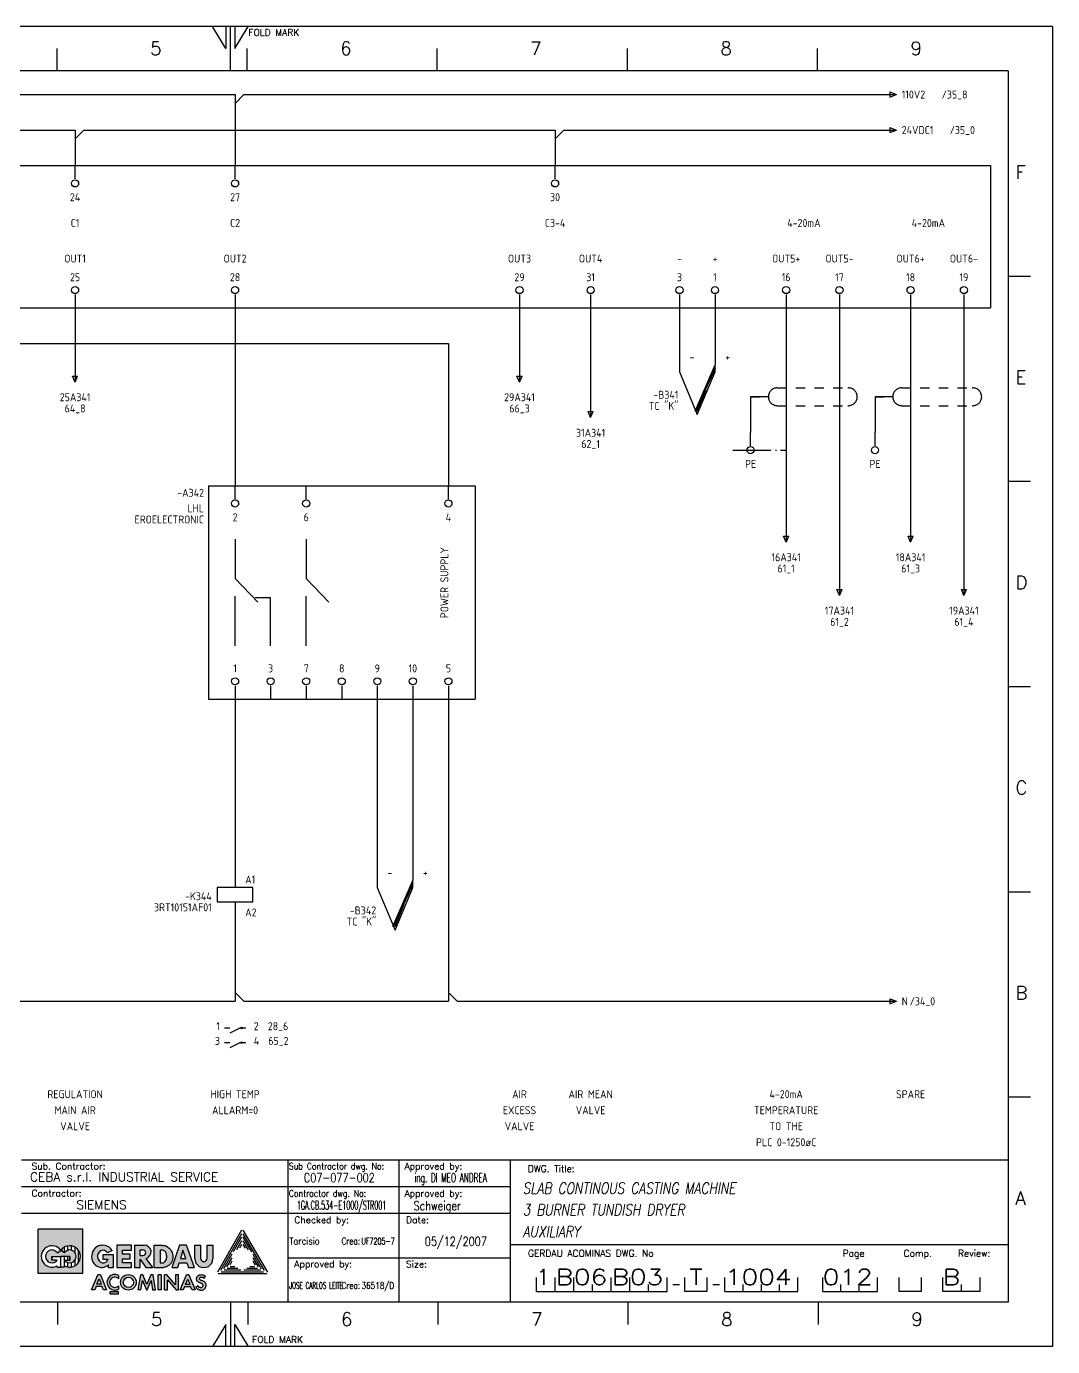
# Model space of a CAD drawing. Extents: x 520 to 940, y 6 to 303.
# Drawn here: x 709.3 to 940.2, y 6.5 to 303.5 of the extents above; entities that cross this region are included whole.
import ezdxf
from ezdxf.enums import TextEntityAlignment as Align

# ---------------------------------------------------------------- set-up
doc = ezdxf.new("R2010")
doc.units = 0
doc.header["$LTSCALE"] = 25
doc.header["$MEASUREMENT"] = 0
doc.linetypes.add('EPLANLINE2', pattern=[0.375, 0.25, -0.125])
doc.linetypes.add('EPLANLINE7', pattern=[0])
doc.layers.get('0').update_dxf_attribs({"linetype": 'CONTINUOUS'})
for name, color, linetype in [('AUTOCONNECTING', 2, 'CONTINUOUS'), ('DESIG_', 3, 'CONTINUOUS'), ('FORM_1', 7, 'CONTINUOUS'), ('FORM_2', 4, 'CONTINUOUS'), ('FORM_3', 6, 'CONTINUOUS'), ('FORM_4', 1, 'CONTINUOUS'), ('RIF_', 7, 'CONTINUOUS'), ('SEF', 5, 'CONTINUOUS'), ('SIMBOLO', 4, 'CONTINUOUS'), ('TABELLA', 7, 'CONTINUOUS'), ('TESTI', 7, 'CONTINUOUS'), ('TESTO', 5, 'CONTINUOUS')]:
    doc.layers.add(name, color=color, linetype=linetype)
doc.styles.add('ROMANS', font='romans.shx', dxfattribs={"width": 0.7, "oblique": 10, "height": 4})
doc.styles.get("Standard").update_dxf_attribs({"font": 'isocp.shx'})

# ---------------------------------------------------------------- blocks, each defined once
blk = doc.blocks.new('Format A3')
at = {"layer": 'FORM_1'}
h = blk.add_hatch(color=256, dxfattribs=at)
edge = h.paths.add_edge_path()
edge.add_line((217.87, 22.79), (217.87, 17.78))
edge.add_line((217.87, 17.78), (219.92, 17.78))
edge.add_spline(control_points=[(219.92, 17.78), (220.24, 17.85), (220.98, 18), (221.84, 18.93), (222.13, 20.2), (221.81, 21.63), (220.8, 22.71), (219.89, 22.77), (219.58, 22.79)], knot_values=[0, 0, 0, 0, 0.968333, 2.238245, 3.514092, 4.752916, 6.526982, 7.43734, 7.43734, 7.43734, 7.43734], degree=3, periodic=0)
edge.add_line((219.58, 22.79), (217.87, 22.79))
edge = h.paths.add_edge_path(flags=16)
edge.add_spline(control_points=[(219.59, 21.67), (219.7, 21.66), (220.06, 21.63), (220.6, 21.16), (220.68, 20.32), (220.63, 19.48), (220.1, 18.85), (219.69, 18.84), (219.58, 18.84)], knot_values=[0, 0, 0, 0, 0.326882, 1.089251, 1.872602, 2.763575, 3.625522, 3.966209, 3.966209, 3.966209, 3.966209], degree=3, periodic=0)
edge.add_line((219.58, 18.84), (219.17, 18.84))
edge.add_line((219.17, 18.84), (219.17, 21.67))
edge.add_line((219.17, 21.67), (219.59, 21.67))
h.paths.add_polyline_path([(223.55, 22.79), (221.81, 17.78), (223.19, 17.78), (223.48, 18.84), (225.23, 18.84), (225.54, 17.78), (226.94, 17.78), (225.11, 22.79)])
h.paths.add_polyline_path([(224.33, 21.67), (224.94, 19.81), (223.79, 19.81)], flags=16)
h.paths.add_polyline_path([(228.25, 22.79), (226.96, 22.79), (226.97, 19.8, 0.995265), (231.07, 19.81), (231.07, 22.79), (229.77, 22.79), (229.77, 19.87, -1), (228.25, 19.87)])
h.paths.add_polyline_path([(215.57, 22.79), (213.43, 22.79), (213.43, 17.78), (214.72, 17.78), (214.72, 19.66), (215.93, 17.78), (217.52, 17.78), (216.02, 19.84, 0.906396)])
h.paths.add_polyline_path([(215.29, 20.49), (214.72, 20.5), (214.72, 21.75), (215.31, 21.75, -1.017604)], flags=16)
h.paths.add_polyline_path([(209.42, 22.79), (209.42, 17.78), (212.73, 17.78), (212.73, 18.83), (210.73, 18.83), (210.73, 19.76), (212.41, 19.76), (212.41, 20.8), (210.73, 20.8), (210.73, 21.67), (212.73, 21.67), (212.73, 22.79)])
edge = h.paths.add_edge_path()
edge.add_ellipse((206.05, 20.28), major_axis=(0, -2.49), ratio=0.91559, start_angle=180.5657, end_angle=401.2517)
edge.add_line((207.56, 18.41), (207.56, 17.78))
edge.add_line((207.56, 17.78), (208.68, 17.78))
edge.add_line((208.68, 17.78), (208.68, 20.66))
edge.add_line((208.68, 20.66), (206.26, 20.66))
edge.add_line((206.26, 20.66), (206.26, 19.69))
edge.add_line((206.26, 19.69), (207.49, 19.69))
edge.add_ellipse((206.34, 20.25), major_axis=(0, -1.41), ratio=0.88785, start_angle=126.9107, end_angle=426.8029, ccw=False)
edge.add_line((207.34, 21.09), (208.41, 21.6))
edge.add_arc((206.36, 20.45), 2.34, 29.2872, 98.191)
h.paths.add_polyline_path([(205.74, 16.12), (205.19, 16.12), (203.77, 12.78), (204.46, 12.78), (204.76, 13.48), (206.07, 13.48), (206.44, 12.78), (207.11, 12.79)])
h.paths.add_polyline_path([(205.46, 15.22), (205.93, 14.01), (204.97, 14.01)], flags=16)
h.paths.add_polyline_path([(209.78, 12.92), (209.78, 13.66, -2.423597), (209.78, 15.28), (209.78, 16.02, 1.652966)])
h.paths.add_polyline_path([(210.29, 14.45, 1), (213.8, 14.45, 1)])
h.paths.add_polyline_path([(213.19, 14.45, -1), (210.89, 14.45, -1)], flags=16)
h.paths.add_polyline_path([(215.31, 16.12), (214.82, 16.12), (214.22, 12.78), (214.87, 12.78), (215.21, 14.84), (216.1, 12.73), (216.28, 12.73), (217.19, 14.84), (217.49, 12.78), (218.15, 12.78), (217.6, 16.12), (217.12, 16.12), (216.2, 13.99)])
h.paths.add_polyline_path([(219.4, 16.12), (218.75, 16.12), (218.75, 12.78), (219.4, 12.78)])
h.paths.add_polyline_path([(220.16, 12.78), (220.81, 12.78), (220.81, 15.04), (222.79, 12.78), (223.3, 12.78), (223.3, 16.12), (222.65, 16.12), (222.65, 13.88), (220.68, 16.12), (220.16, 16.12)])
h.paths.add_polyline_path([(225.66, 16.12), (225.13, 16.12), (223.7, 12.77), (224.39, 12.77), (224.69, 13.47), (226, 13.47), (226.37, 12.77), (227.04, 12.77)])
h.paths.add_polyline_path([(225.39, 15.2), (225.86, 14), (224.9, 14)], flags=16)
edge = h.paths.add_edge_path()
edge.add_spline(control_points=[(229.42, 15.81), (229.38, 15.84), (229.32, 15.89), (229.21, 15.96), (229.1, 16.02), (228.95, 16.09), (228.79, 16.14), (228.58, 16.18), (228.37, 16.18), (228.14, 16.15), (227.97, 16.08), (227.8, 16), (227.66, 15.88), (227.54, 15.75), (227.47, 15.59), (227.4, 15.42), (227.39, 15.24), (227.4, 15.04), (227.44, 14.85), (227.57, 14.66), (227.73, 14.54), (227.92, 14.42), (228.08, 14.35), (228.25, 14.29), (228.42, 14.23), (228.59, 14.16), (228.73, 14.07), (228.81, 13.98), (228.85, 13.89), (228.87, 13.78), (228.86, 13.67), (228.81, 13.54), (228.72, 13.42), (228.56, 13.32), (228.37, 13.29), (228.2, 13.3), (228.07, 13.34), (227.98, 13.38), (227.9, 13.44), (227.81, 13.5), (227.72, 13.6), (227.68, 13.69), (227.64, 13.74)], knot_values=[0, 0, 0, 0, 0.129897, 0.252239, 0.381983, 0.506097, 0.749316, 0.87783, 1.167741, 1.365595, 1.552935, 1.738999, 1.918105, 2.09238, 2.269928, 2.449255, 2.632957, 2.790606, 3.065835, 3.193419, 3.483878, 3.653535, 3.853782, 4.021202, 4.182707, 4.402789, 4.570564, 4.668988, 4.759204, 4.855589, 5.007336, 5.095097, 5.270281, 5.443299, 5.63607, 5.844858, 5.950481, 6.046454, 6.146081, 6.249423, 6.351995, 6.544354, 6.544354, 6.544354, 6.544354], degree=3, periodic=0)
edge.add_line((227.64, 13.74), (227.22, 13.33))
edge.add_spline(control_points=[(227.22, 13.33), (227.25, 13.3), (227.3, 13.21), (227.44, 13.06), (227.61, 12.91), (227.84, 12.8), (228.04, 12.73), (228.25, 12.7), (228.44, 12.69), (228.72, 12.72), (228.99, 12.82), (229.25, 13.03), (229.41, 13.25), (229.53, 13.57), (229.55, 13.89), (229.48, 14.23), (229.32, 14.44), (229.15, 14.58), (228.98, 14.67), (228.78, 14.76), (228.59, 14.83), (228.39, 14.91), (228.2, 15), (228.05, 15.18), (228.07, 15.39), (228.2, 15.54), (228.35, 15.61), (228.48, 15.63), (228.66, 15.63), (228.84, 15.57), (228.98, 15.46), (229.05, 15.4), (229.08, 15.37)], knot_values=[0, 0, 0, 0, 0.131114, 0.305389, 0.623258, 0.772631, 1.083491, 1.243018, 1.425854, 1.654083, 2.072988, 2.274716, 2.662927, 2.870188, 3.280959, 3.591243, 3.888658, 4.0589, 4.248032, 4.476436, 4.699919, 4.85554, 5.137678, 5.317889, 5.513624, 5.728226, 5.888869, 5.979085, 6.142909, 6.403998, 6.552706, 6.676571, 6.676571, 6.676571, 6.676571], degree=3, periodic=0)
edge.add_line((229.08, 15.37), (229.42, 15.81))
h.paths.add_polyline_path([(207.88, 12.33), (207.88, 11.83), (209.78, 11.83), (209.79, 12.33)])
h.paths.add_polyline_path([(201.77, 26.45), (191.77, 26.45), (191.77, 16.45), (201.77, 16.45)])
h.paths.add_polyline_path([(197.64, 18.19), (197.64, 17.87), (196.84, 17.87), (196.04, 17.87), (196.04, 18.19, -2.312045), (196.84, 21.6, -2.312045)], flags=16)
h.paths.add_polyline_path([(197.64, 19.43), (198.44, 19.43), (198.44, 20.27), (196.84, 20.27), (194.84, 20.27), (194.84, 19.43), (196.04, 19.43, -3.248328), (196.05, 21.08), (196.84, 21.6), (197.62, 21.08, -3.248328)], flags=0)
for p, q in [((420, 297), (0, 297)), ((234, 292), (231, 297)), ((234, 297), (234, 292)), ((235, 287), (235, 297)), ((236, 292), (239, 297)), ((236, 297), (236, 292)), ((420, 297), (420, 0)), ((195.93, 292), (195.93, 287)), ((238.7, 292), (238.7, 287)), ((281.48, 292), (281.48, 287)), ((324.26, 292), (324.26, 287)), ((367.03, 292), (367.03, 287)), ((410, 240.83), (415, 240.83)), ((410, 194.66), (415, 194.66)), ((410, 148.5), (415, 148.5)), ((410, 102.33), (415, 102.33)), ((410, 56.17), (415, 56.17)), ((248, 30), (248, 42)), ((273, 10), (273, 42)), ((188.01, 36), (298, 36)), ((191.77, 16.45), (191.77, 26.45)), ((201.77, 26.45), (191.77, 26.45)), ((201.77, 16.45), (201.77, 26.45)), ((237.53, 26.19), (232.06, 16.71)), ((237.53, 25.39), (232.76, 17.12)), ((237.53, 24.59), (235.65, 21.33)), ((237.53, 23.79), (236.34, 21.73)), ((237.83, 26.19), (243.31, 16.71)), ((237.83, 25.39), (242.62, 17.11)), ((237.83, 24.59), (239.72, 21.33)), ((237.83, 23.79), (239.03, 21.73)), ((196.04, 21.07), (196.84, 21.6)), ((197.64, 21.07), (196.84, 21.6)), ((197.64, 21.07), (197.64, 22.35)), ((198.44, 21.68), (198.44, 22.64)), ((199.24, 21.68), (199.24, 22.64)), ((200.04, 21.11), (200.04, 22.35)), ((200.84, 18.94), (200.84, 21.6)), ((208.41, 21.6), (207.34, 21.09)), ((209.42, 22.79), (209.42, 17.78)), ((212.73, 22.79), (209.42, 22.79)), ((210.73, 20.8), (210.73, 21.67)), ((210.73, 21.67), (212.73, 21.67)), ((212.41, 20.8), (210.73, 20.8)), ((212.41, 19.76), (212.41, 20.8)), ((212.73, 21.67), (212.73, 22.79)), ((213.43, 22.79), (213.43, 17.78)), ((213.43, 22.79), (215.57, 22.79)), ((214.72, 20.5), (214.72, 21.75)), ((214.72, 21.75), (215.31, 21.75)), ((217.87, 17.78), (217.87, 22.79)), ((217.87, 22.79), (219.58, 22.79)), ((223.55, 22.79), (221.81, 17.78)), ((225.11, 22.79), (223.55, 22.79)), ((224.33, 21.67), (223.79, 19.81)), ((224.94, 19.81), (224.33, 21.67)), ((226.94, 17.78), (225.11, 22.79)), ((226.97, 19.83), (226.96, 22.79)), ((226.96, 22.79), (228.25, 22.79)), ((228.25, 22.79), (228.25, 19.87)), ((229.77, 19.87), (229.77, 22.79)), ((229.77, 22.79), (231.07, 22.79)), ((231.07, 22.79), (231.07, 19.81)), ((237.53, 22.99), (237.04, 22.13)), ((237.83, 22.99), (238.33, 22.13)), ((298, 23), (410, 23)), ((194.84, 20.27), (196.84, 20.27)), ((194.84, 20.27), (196.84, 20.27)), ((194.84, 19.43), (194.84, 20.27)), ((194.84, 20.27), (194.84, 19.43)), ((196.04, 19.43), (194.84, 19.43)), ((196.04, 17.87), (196.04, 18.19)), ((196.04, 17.87), (196.84, 17.87)), ((196.84, 17.87), (196.84, 20.27)), ((198.84, 20.27), (196.84, 20.27)), ((198.84, 20.27), (196.84, 20.27)), ((197.64, 17.87), (196.84, 17.87)), ((197.64, 17.87), (197.64, 20.27)), ((197.64, 19.43), (198.84, 19.43)), ((197.64, 17.87), (197.64, 18.19)), ((198.44, 19.43), (198.44, 20.27)), ((198.44, 17.9), (198.44, 18.86)), ((198.84, 20.27), (198.84, 19.43)), ((198.84, 19.43), (198.84, 20.27)), ((199.24, 17.9), (199.24, 18.86)), ((200.04, 18.19), (200.04, 19.43)), ((208.68, 20.66), (206.26, 20.66)), ((206.26, 20.66), (206.26, 19.69)), ((206.26, 19.69), (207.49, 19.69)), ((207.56, 17.78), (207.56, 18.41)), ((208.68, 17.78), (208.68, 20.66)), ((210.73, 18.83), (210.73, 19.76)), ((210.73, 19.76), (212.41, 19.76)), ((212.73, 18.83), (210.73, 18.83)), ((212.73, 17.78), (212.73, 18.83)), ((214.72, 20.5), (215.31, 20.49)), ((214.72, 19.66), (215.93, 17.78)), ((214.72, 17.78), (214.72, 19.66)), ((217.52, 17.78), (216.02, 19.84)), ((223.19, 17.78), (223.48, 18.84)), ((223.48, 18.84), (225.23, 18.84)), ((223.79, 19.81), (224.94, 19.81)), ((225.23, 18.84), (225.54, 17.78)), ((235.33, 20.78), (233.45, 17.52)), ((235.33, 19.98), (234.14, 17.92)), ((235.33, 19.18), (234.84, 18.32)), ((234.98, 18.05), (235.98, 18.05)), ((239.39, 18.05), (240.39, 18.05)), ((240.04, 20.78), (241.92, 17.51)), ((240.04, 19.98), (241.23, 17.91)), ((240.04, 19.18), (240.54, 18.31)), ((248, 20), (298, 20)), ((201.77, 16.45), (191.77, 16.45)), ((203.77, 12.78), (205.19, 16.12)), ((204.97, 14.01), (205.46, 15.22)), ((205.74, 16.12), (205.19, 16.12)), ((205.46, 15.22), (205.93, 14.01)), ((205.74, 16.12), (207.11, 12.79)), ((207.56, 17.78), (208.68, 17.78)), ((209.42, 17.78), (212.73, 17.78)), ((209.78, 16.02), (209.78, 15.23)), ((213.43, 17.78), (214.72, 17.78)), ((214.22, 12.78), (214.82, 16.12)), ((215.31, 16.12), (214.82, 16.12)), ((216.2, 13.99), (215.31, 16.12)), ((215.93, 17.78), (217.52, 17.78)), ((217.12, 16.12), (216.2, 13.99)), ((217.6, 16.12), (217.12, 16.12)), ((218.15, 12.78), (217.6, 16.12)), ((217.87, 17.78), (219.92, 17.78)), ((218.75, 12.78), (218.75, 16.12)), ((219.4, 16.12), (218.75, 16.12)), ((219.4, 16.12), (219.4, 12.78)), ((220.16, 12.79), (220.16, 16.12)), ((220.68, 16.12), (220.16, 16.12)), ((222.65, 13.88), (220.68, 16.12)), ((220.81, 15.04), (222.79, 12.78)), ((220.81, 12.78), (220.81, 15.04)), ((221.81, 17.78), (223.19, 17.78)), ((222.65, 16.12), (222.65, 13.88)), ((223.3, 16.12), (222.65, 16.12)), ((223.3, 12.78), (223.3, 16.12)), ((223.7, 12.77), (225.13, 16.12)), ((224.9, 14), (225.39, 15.2)), ((225.66, 16.12), (225.13, 16.12)), ((225.39, 15.2), (225.86, 14)), ((225.54, 17.78), (226.94, 17.78)), ((225.66, 16.12), (227.04, 12.77)), ((229.08, 15.36), (229.42, 15.81)), ((232.21, 16.45), (243.16, 16.45)), ((232.9, 16.85), (242.47, 16.85)), ((233.6, 17.25), (237.37, 17.25)), ((234.29, 17.65), (236.67, 17.65)), ((238, 17.25), (241.77, 17.25)), ((238.7, 17.65), (241.08, 17.65)), ((204.46, 12.78), (203.77, 12.78)), ((204.76, 13.48), (204.46, 12.78)), ((206.07, 13.48), (204.76, 13.48)), ((205.93, 14.01), (204.97, 14.01)), ((206.44, 12.78), (206.07, 13.48)), ((207.11, 12.79), (206.44, 12.78)), ((207.88, 12.33), (207.88, 11.83)), ((209.79, 12.33), (207.88, 12.33)), ((209.78, 13.66), (209.78, 12.9)), ((209.78, 11.83), (209.79, 12.33)), ((214.87, 12.78), (214.22, 12.78)), ((214.87, 12.78), (215.21, 14.84)), ((215.21, 14.84), (216.1, 12.73)), ((216.1, 12.73), (216.28, 12.73)), ((216.28, 12.73), (217.19, 14.84)), ((217.19, 14.84), (217.49, 12.78)), ((217.49, 12.78), (218.15, 12.78)), ((219.4, 12.78), (218.75, 12.78)), ((220.16, 12.78), (220.81, 12.78)), ((222.79, 12.78), (223.3, 12.78)), ((224.39, 12.77), (223.7, 12.77)), ((224.69, 13.47), (224.39, 12.77)), ((226, 13.47), (224.69, 13.47)), ((225.86, 14), (224.9, 14)), ((226.37, 12.77), (226, 13.47)), ((227.04, 12.77), (226.37, 12.77)), ((227.22, 13.33), (227.64, 13.74)), ((196.11, 10), (196.11, 5)), ((207.88, 11.83), (209.78, 11.83)), ((235, 10), (235, 0)), ((238.89, 10), (238.89, 5)), ((281.66, 10), (281.66, 5)), ((324.44, 10), (324.44, 5)), ((367.22, 10), (367.22, 5)), ((234, 5), (231, 0)), ((234, 0), (234, 5)), ((236, 5), (239, 0)), ((236, 0), (236, 5)), ((420, 0), (0, 0))]:
    blk.add_line(p, q, dxfattribs=at)
blk.add_lwpolyline([(219.59, 21.67), (219.17, 21.67), (219.17, 18.84), (219.58, 18.84)], dxfattribs=at)
for radius in [1.75, 1.15]:
    blk.add_circle((212.04, 14.45), radius, dxfattribs=at)
for centre, radius, start, end in [((194.84, 20.27), 2.4, 33.5573, 300), ((194.84, 20.27), 1.46, 33.5573, 325.1132), ((198.84, 20.27), 2.4, 240, 146.4427), ((198.84, 20.27), 1.46, 214.8868, 146.4427), ((206.36, 20.45), 2.34, 29.2872, 98.191), ((215.31, 21.12), 0.633, 270, 90), ((215.65, 21.29), 1.5, 284.2434, 92.9996), ((229.02, 19.82), 2.05, 179.8525, 0.1475), ((229.01, 19.87), 0.761, 180, 0), ((208.97, 14.47), 1.75, 62.3456, 297.6544), ((208.97, 14.47), 1.15, 44.8431, 315.1569)]:
    blk.add_arc(centre, radius, start, end, dxfattribs=at)
for centre, major_axis, ratio, start_param, end_param in [((206.05, 20.28), (0, -2.49), 0.91559, 3.151467, 7.003163), ((206.34, 20.25), (0, -1.41), 0.88785, 2.21501, 7.449115)]:
    blk.add_ellipse(centre, major_axis=major_axis, ratio=ratio, start_param=start_param, end_param=end_param, dxfattribs=at)
for points in [[(219.58, 22.79), (220.48, 22.65), (221.76, 21.42), (222.04, 20.21), (221.73, 18.97), (220.84, 18.07), (219.92, 17.78)], [(219.58, 18.84), (219.91, 18.87), (220.52, 19.48), (220.66, 20.37), (220.5, 21.13), (219.91, 21.62), (219.59, 21.67)], [(227.22, 13.33), (227.3, 13.23), (227.41, 13.09), (227.66, 12.89), (227.79, 12.82), (228.09, 12.73), (228.24, 12.7), (228.43, 12.7), (228.65, 12.72), (229.04, 12.87), (229.2, 13), (229.43, 13.31), (229.5, 13.51), (229.53, 13.92), (229.46, 14.22), (229.28, 14.46), (229.15, 14.57), (228.99, 14.66), (228.78, 14.76), (228.57, 14.84), (228.43, 14.9), (228.18, 15.03), (228.07, 15.18), (228.09, 15.37), (228.22, 15.54), (228.37, 15.61), (228.46, 15.63), (228.62, 15.63), (228.87, 15.54), (228.99, 15.45), (229.08, 15.37)], [(227.64, 13.74), (227.75, 13.58), (227.81, 13.5), (227.9, 13.44), (227.98, 13.38), (228.07, 13.35), (228.17, 13.31), (228.38, 13.3), (228.56, 13.33), (228.71, 13.43), (228.82, 13.57), (228.85, 13.65), (228.86, 13.8), (228.84, 13.89), (228.8, 13.98), (228.74, 14.05), (228.6, 14.15), (228.4, 14.23), (228.25, 14.29), (228.09, 14.35), (227.91, 14.43), (227.76, 14.52), (227.54, 14.71), (227.47, 14.81), (227.4, 15.08), (227.39, 15.24), (227.41, 15.42), (227.47, 15.59), (227.55, 15.75), (227.66, 15.88), (227.8, 15.99), (227.97, 16.08), (228.14, 16.14), (228.34, 16.17), (228.63, 16.17), (228.75, 16.14), (228.99, 16.07), (229.1, 16.02), (229.21, 15.96), (229.31, 15.89), (229.42, 15.81)]]:
    blk.add_spline(points, degree=3, dxfattribs=at)
at = {"layer": 'FORM_3'}
for p, q in [((410, 287), (25, 287)), ((410, 287), (410, 10)), ((410, 10), (25, 10))]:
    blk.add_line(p, q, dxfattribs=at)
at = {"layer": 'FORM_4'}
for p, q in [((188.01, 42), (410, 42)), ((298, 10), (298, 42)), ((188.01, 30), (298, 30)), ((248, 10), (248, 30)), ((303.88, 12.42), (303.88, 15.51)), ((308.08, 12.42), (308.08, 15.51)), ((312.28, 12.42), (312.28, 15.51)), ((320.68, 12.42), (320.68, 15.51)), ((324.88, 12.42), (324.88, 15.51)), ((333.28, 12.42), (333.28, 15.51)), ((337.28, 12.42), (337.28, 15.51)), ((342.28, 12.42), (342.28, 15.51)), ((346.28, 12.42), (346.28, 15.51)), ((362.68, 12.42), (362.68, 15.51)), ((368.28, 12.42), (368.28, 15.51)), ((380.58, 12.42), (380.58, 15.51)), ((385.48, 12.42), (385.48, 15.51)), ((390.48, 12.42), (390.48, 15.51)), ((395.28, 12.42), (395.28, 15.51)), ((403.68, 12.42), (403.68, 15.51)), ((303.88, 12.42), (333.28, 12.42)), ((316.48, 12.42), (316.48, 13.97)), ((316.48, 12.42), (316.48, 13.97)), ((329.08, 12.42), (329.08, 13.97)), ((334.53, 13.97), (336.06, 13.97)), ((342.28, 12.42), (337.28, 12.42)), ((343.53, 13.97), (345.03, 13.97)), ((346.28, 12.42), (346.28, 13.97)), ((346.28, 12.42), (362.68, 12.42)), ((350.38, 12.42), (350.38, 13.97)), ((354.48, 12.42), (354.48, 13.97)), ((358.58, 12.42), (358.58, 13.97)), ((368.28, 12.42), (380.58, 12.42)), ((372.38, 12.42), (372.38, 13.97)), ((376.48, 12.42), (376.48, 13.97)), ((390.48, 12.42), (385.48, 12.42)), ((399.13, 12.42), (395.28, 12.42)), ((403.68, 12.42), (399.13, 12.42)), ((399.48, 12.42), (399.48, 13.97))]:
    blk.add_line(p, q, dxfattribs=at)
at = {"layer": 'FORM_1', "style": 'ROMANS'}
for p in [(239.05, 294.88), (239.88, 0.84)]:
    blk.add_text('FOLD MARK', height=1.5, dxfattribs=at).set_placement(p)
at = {"layer": 'FORM_2', "style": 'ROMANS'}
for s, p in [('Sub. Contractor:', (190.24, 39.84)), ('Approved by:', (274.17, 39.84)), ('DWG. Title:', (301.92, 39.27)), ('Contractor:', (190.24, 33.75)), ('Approved by:', (274.17, 33.72)), ('Checked by:', (249.38, 27.74)), ('Date:', (274.53, 27.74)), ('GERDAU ACOMINAS DWG. No', (301.96, 20.23)), ('Page', (372.75, 20.23)), ('Comp.', (386.46, 20.23)), ('Review:', (398.72, 20.23)), ('Approved by:', (249.38, 17.83)), ('Size:', (274.53, 17.79))]:
    blk.add_text(s, height=1.5, dxfattribs=at).set_placement(p)
for s, width, p in [('Sub Contractor dwg. No:', 0.85, (248.15, 39.84)), ('Contractor dwg. No:', 0.85, (248.15, 33.72)), ('Crea:', 0.8, (260.02, 23)), ('Crea:', 0.8, (260.02, 13))]:
    blk.add_text(s, height=1.5, dxfattribs=dict(at, width=width)).set_placement(p)
at = {"layer": 'FORM_2', "style": 'ROMANS', "flags": 4}
for tag, p in [('21', (189.91, 37.18)), ('18', (189.91, 30.89))]:
    blk.add_attdef(tag, p, '', height=2, dxfattribs=at)
at = {"layer": 'FORM_2', "color": 4, "style": 'ROMANS', "width": 0.8, "flags": 4}
for tag, p in [('22', (251.5, 37)), ('19', (251.5, 30.8)), ('24', (278.73, 22.67))]:
    blk.add_attdef(tag, p, '', height=2, dxfattribs=at)
at = {"layer": 'FORM_2', "style": 'ROMANS', "flags": 4}
for tag, p, height, width in [('23', (276.41, 37.01), 2, 0.8), ('20', (276.22, 30.68), 2, 0.8), ('14', (248.25, 23), 1.5, 0.9), ('15', (264.49, 22.98), 1.5, 0.8), ('16', (248.25, 13), 1.5, 0.9), ('17', (264.49, 12.98), 1.5, 0.8)]:
    blk.add_attdef(tag, p, '', height=height, dxfattribs=dict(at, width=width))
at = {"layer": 'FORM_4', "style": 'ROMANS'}
for s, p in [('5', (216.92, 290.56)), ('6', (259.7, 290.56)), ('7', (302.47, 290.56)), ('8', (345.25, 290.56)), ('9', (388.03, 290.56)), ('F', (411.64, 262.73)), ('E', (411.64, 216.57)), ('D', (411.64, 170.4)), ('C', (411.64, 124.24)), ('B', (411.64, 78.07)), ('A', (411.64, 31.9)), ('5', (217.1, 4.65)), ('6', (259.88, 4.65)), ('7', (302.66, 4.65)), ('8', (345.43, 4.65)), ('9', (388.21, 4.65))]:
    blk.add_text(s, height=3, dxfattribs=at).set_placement(p)
at = {"layer": 'FORM_4', "color": 1, "style": 'ROMANS', "oblique": 10, "width": 0.8, "flags": 4}
for tag, p in [('11', (300.77, 34.39)), ('12', (300.77, 29.5)), ('13', (300.77, 24.62))]:
    blk.add_attdef(tag, p, '', height=2.5, dxfattribs=at)
at = {"layer": 'FORM_4', "color": 1, "style": 'ROMANS', "flags": 2}
blk.add_attdef('25', (279.66, 12.25), '', height=5, dxfattribs=at)
at = {"layer": 'FORM_4', "style": 'ROMANS', "width": 1.25, "flags": 4}
for tag, p in [('1', (303.88, 13.92)), ('3', (312.28, 13.92)), ('5', (324.88, 13.92)), ('7', (346.28, 13.92)), ('10', (395.28, 13.92))]:
    blk.add_attdef(tag, p, '', height=3.5, dxfattribs=at)
for tag, p in [('2', (310.18, 13.92)), ('4', (322.78, 13.92)), ('6', (339.78, 13.92)), ('9', (387.98, 13.92))]:
    blk.add_attdef(tag, text='', height=3.5, dxfattribs=at).set_placement(p, align=Align.CENTER)
at = {"layer": 'FORM_4', "color": 1, "style": 'ROMANS', "width": 1.25, "flags": 4}
blk.add_attdef('8', (368.28, 13.92), '', height=3.5, dxfattribs=at)
blk = doc.blocks.new('SO269')
at = {"layer": 'TESTI', "color": 2, "linetype": 'EPLANLINE7'}
for p, q in [((-2, 0), (0, 0)), ((0, 0), (0, -2)), ((0, -2), (2, 0))]:
    blk.add_line(p, q, dxfattribs=at)
blk = doc.blocks.new('SO290')
at = {"layer": 'TESTI', "color": 2, "linetype": 'EPLANLINE7'}
blk.add_line((0, 1), (0, 4), dxfattribs=at)
blk.add_circle((0, 0), 0.8, dxfattribs=at)
blk = doc.blocks.new('SO291')
at = {"layer": 'TESTI', "color": 2, "linetype": 'EPLANLINE7'}
blk.add_line((0, 3), (0, 0), dxfattribs=at)
blk.add_circle((0, 4), 0.8, dxfattribs=at)
blk = doc.blocks.new('SO286')
at = {"layer": 'SIMBOLO', "color": 2, "linetype": 'EPLANLINE7'}
for p, q in [((0, -0.675), (-0.575, 0.675)), ((-0.575, 0.675), (0.575, 0.675)), ((0, 1.175), (0, -0.575)), ((0, -0.675), (0.575, 0.675))]:
    blk.add_line(p, q, dxfattribs=at)
blk = doc.blocks.new('20_0_IEC_WUPI')
at = {"layer": 'TESTI', "color": 3, "linetype": 'EPLANLINE7'}
for p, q in [((0, 4), (0, 1.6)), ((0, 1.6), (-4, 1.6)), ((-4, 1.6), (-4, -1.6)), ((4, 1.6), (0, 1.6)), ((4, -1.6), (4, 1.6)), ((-4, -1.6), (4, -1.6)), ((0, -1.6), (0, -4))]:
    blk.add_line(p, q, dxfattribs=at)
blk = doc.blocks.new('SO264')
at = {"layer": 'TESTI', "color": 2, "linetype": 'EPLANLINE7'}
for p, q in [((-2, 0), (0, 0)), ((0, 2), (0, 0)), ((0, 2), (2, 0))]:
    blk.add_line(p, q, dxfattribs=at)
blk = doc.blocks.new('65_0_IEC_WUPI')
at = {"layer": 'TESTI', "color": 3, "linetype": 'EPLANLINE7'}
for p, q in [((0, 4), (0, 3.2)), ((0, 3.2), (0, 1.6)), ((3.5, -7.2), (8, 3.2)), ((8, 4), (8, 3.2)), ((8, 1.6), (8, 3.2)), ((0, 1.6), (4, -8)), ((4, -6.8), (8, 2.8)), ((8, 2.4), (4, -6.4)), ((4, -8), (8, 1.6)), ((4, -7.2), (6, -2.4)), ((4, -7.2), (4, -6.4))]:
    blk.add_line(p, q, dxfattribs=at)
blk = doc.blocks.new('SO280')
at = {"layer": 'TESTI', "color": 2, "linetype": 'EPLANLINE7'}
for p, q in [((-2, 0), (0, 0)), ((0, 0), (0, -2))]:
    blk.add_line(p, q, dxfattribs=at)
blk = doc.blocks.new('SO281')
at = {"layer": 'SIMBOLO', "color": 2, "linetype": 'EPLANLINE7'}
for p, q in [((2, 0), (0, 0)), ((0, 0), (0, -2))]:
    blk.add_line(p, q, dxfattribs=at)
blk = doc.blocks.new('SO299')
at = {"layer": 'SIMBOLO', "color": 2, "linetype": 'EPLANLINE7'}
blk.add_line((0, 1), (0, 4), dxfattribs=at)
blk.add_circle((0, 0), 0.8, dxfattribs=at)
blk = doc.blocks.new('SO284')
at = {"layer": 'TESTI', "color": 2, "linetype": 'EPLANLINE7'}
for p, q in [((-1.175, 0), (0.675, 0)), ((-0.675, 0.575), (0.8, 0)), ((-0.675, 0.575), (-0.675, -0.575)), ((-0.675, -0.575), (0.8, 0))]:
    blk.add_line(p, q, dxfattribs=at)

msp = doc.modelspace()

# ---------------------------------------------------------------- linework, layer by layer
at = {"layer": 'AUTOCONNECTING', "color": 2, "linetype": 'EPLANLINE7'}
for p, q in [((706.22, 288.13), (754.22, 288.13)), ((758.22, 288.13), (904.22, 288.13)), ((756.22, 286.13), (756.22, 272.13)), ((568.22, 280.13), (718.22, 280.13)), ((722.22, 280.13), (826.22, 280.13)), ((830.22, 280.13), (904.22, 280.13)), ((720.22, 278.13), (720.22, 272.13)), ((828.22, 278.13), (828.22, 272.13)), ((720.22, 240.13), (720.22, 224.13)), ((756.22, 240.13), (756.22, 200.13)), ((820.22, 240.13), (820.22, 224.13)), ((836.22, 240.13), (836.22, 216.13)), ((856.22, 240.13), (856.22, 228.13)), ((864.22, 240.13), (864.22, 228.13)), ((880.22, 240.13), (880.22, 188.13)), ((892.22, 240.13), (892.22, 176.13)), ((908.22, 240.13), (908.22, 188.13)), ((920.22, 240.13), (920.22, 176.13)), ((672.22, 232.13), (804.22, 232.13)), ((804.22, 232.13), (804.22, 200.13)), ((872.22, 220.13), (872.22, 212.13)), ((900.22, 220.13), (900.22, 212.13)), ((756.22, 152.13), (756.22, 112.13)), ((788.22, 152.13), (788.22, 112.13)), ((796.22, 152.13), (796.22, 112.13)), ((804.22, 152.13), (804.22, 86.13)), ((756.22, 104.13), (756.22, 86.13)), ((706.22, 84.13), (754.22, 84.13)), ((758.22, 84.13), (802.22, 84.13)), ((806.22, 84.13), (904.22, 84.13))]:
    msp.add_line(p, q, dxfattribs=at)
at = {"layer": 'AUTOCONNECTING', "color": 1, "linetype": 'EPLANLINE7'}
for p, q in [((872.22, 220.13), (874.22, 220.13)), ((900.22, 220.13), (902.22, 220.13))]:
    msp.add_line(p, q, dxfattribs=at)
at = {"layer": 'TABELLA', "color": 1, "linetype": 'EPLANLINE7'}
for p, q in [((753.82, 78.13), (755.02, 78.13)), ((757.42, 78.13), (755.02, 77)), ((757.89, 78.13), (758.62, 78.13)), ((753.82, 74.83), (755.02, 74.83)), ((757.42, 74.83), (755.02, 73.7)), ((757.89, 74.83), (758.62, 74.83))]:
    msp.add_line(p, q, dxfattribs=at)
for centre in [(757.67, 78.13), (757.67, 74.83)]:
    msp.add_circle(centre, 0.175, dxfattribs=at)
at = {"layer": 'TESTI', "color": 3, "linetype": 'EPLANLINE7'}
for p, q in [((698.22, 272.13), (926.22, 272.13)), ((926.22, 272.13), (926.22, 240.13)), ((698.22, 240.13), (926.22, 240.13)), ((750.22, 200.13), (750.22, 152.13)), ((750.22, 200.13), (810.22, 200.13)), ((810.22, 200.13), (810.22, 152.13)), ((750.22, 152.13), (810.22, 152.13))]:
    msp.add_line(p, q, dxfattribs=at)
at = {"layer": 'TESTI', "color": 1, "linetype": 'EPLANLINE7'}
for p, q in [((876.22, 220.13), (874.22, 220.13)), ((878.22, 222.13), (880.29, 222.13)), ((882.39, 222.13), (884.49, 222.13)), ((886.59, 222.13), (888.69, 222.13)), ((890.79, 222.13), (892.89, 222.13)), ((894.07, 222.13), (894.22, 222.13)), ((904.22, 220.13), (902.22, 220.13)), ((906.22, 222.13), (908.29, 222.13)), ((910.39, 222.13), (912.49, 222.13)), ((914.59, 222.13), (916.69, 222.13)), ((918.79, 222.13), (920.89, 222.13)), ((922.07, 222.13), (922.22, 222.13)), ((878.22, 218.13), (880.29, 218.13)), ((882.39, 218.13), (884.49, 218.13)), ((886.59, 218.13), (888.69, 218.13)), ((890.79, 218.13), (892.89, 218.13)), ((894.07, 218.13), (894.22, 218.13)), ((906.22, 218.13), (908.29, 218.13)), ((910.39, 218.13), (912.49, 218.13)), ((914.59, 218.13), (916.69, 218.13)), ((918.79, 218.13), (920.89, 218.13)), ((922.07, 218.13), (922.22, 218.13))]:
    msp.add_line(p, q, dxfattribs=at)
at = {"layer": 'TESTI', "color": 0, "linetype": 'EPLANLINE7'}
for p, q in [((868.22, 208.13), (876.77, 208.13)), ((877.84, 208.13), (878.04, 208.13)), ((878.92, 208.13), (880.22, 208.13)), ((879.29, 208.13), (880.22, 208.13))]:
    msp.add_line(p, q, dxfattribs=at)
at = {"layer": 'TESTI', "color": 3, "linetype": 'EPLANLINE7', "ltscale": 2, "flags": 128}
for points in [[(756.22, 188.13), (756.22, 179.28), (761.32, 173.9)], [(772.22, 188.13), (772.22, 179.28), (777.32, 173.9)], [(756.22, 164.13), (756.22, 174.93), (756.22, 175.25)], [(772.22, 164.13), (772.22, 174.93), (772.22, 175.25)], [(764.22, 164.13), (764.22, 174.93), (760.72, 174.93)]]:
    msp.add_lwpolyline(points, dxfattribs=at)
at = {"layer": 'TESTI', "color": 1, "linetype": 'EPLANLINE2'}
for centre, start, end in [((878.22, 220.13), 90, 270), ((894.22, 220.13), 270, 90), ((906.22, 220.13), 90, 270), ((922.22, 220.13), 270, 90)]:
    msp.add_arc(centre, 2, start, end, dxfattribs=at)

# ---------------------------------------------------------------- block references
ref = msp.add_blockref('Format A3', (520.17, 6.46))
ref.add_attrib('1', '1', (824.05, 20.37), dxfattribs={"layer": 'FORM_4', "height": 3.5, "style": 'ROMANS'})
ref.add_attrib('2', 'B', dxfattribs={"layer": 'FORM_4', "height": 3.5, "style": 'ROMANS', "width": 1.25}).set_placement((830.35, 20.37), align=Align.CENTER)
ref.add_attrib('3', '06', (832.45, 20.37), dxfattribs={"layer": 'FORM_4', "height": 3.5, "style": 'ROMANS', "width": 1.25})
ref.add_attrib('4', 'B', dxfattribs={"layer": 'FORM_4', "height": 3.5, "style": 'ROMANS', "width": 1.25}).set_placement((842.95, 20.37), align=Align.CENTER)
ref.add_attrib('5', '03', (845.05, 20.37), dxfattribs={"layer": 'FORM_4', "height": 3.5, "style": 'ROMANS', "width": 1.25})
ref.add_attrib('6', 'T', dxfattribs={"layer": 'FORM_4', "height": 3.5, "style": 'ROMANS', "width": 1.25}).set_placement((859.95, 20.37), align=Align.CENTER)
ref.add_attrib('7', '1004', (866.45, 20.37), dxfattribs={"layer": 'FORM_4', "height": 3.5, "style": 'ROMANS', "width": 1.25})
ref.add_attrib('8', '012', (888.45, 20.37), dxfattribs={"layer": 'FORM_4', "color": 1, "height": 3.5, "style": 'ROMANS', "width": 1.25})
ref.add_attrib('10', 'B', (915.45, 20.37), dxfattribs={"layer": 'FORM_4', "height": 3.5, "style": 'ROMANS', "width": 1.25})
ref.add_attrib('11', 'SLAB CONTINOUS CASTING MACHINE', (820.94, 40.84), dxfattribs={"layer": 'FORM_4', "color": 1, "height": 2.5, "style": 'ROMANS', "oblique": 10, "width": 0.8})
ref.add_attrib('12', '3 BURNER TUNDISH DRYER', (820.94, 35.96), dxfattribs={"layer": 'FORM_4', "color": 1, "height": 2.5, "style": 'ROMANS', "oblique": 10, "width": 0.8})
ref.add_attrib('13', 'AUXILIARY', (820.94, 31.08), dxfattribs={"layer": 'FORM_4', "color": 1, "height": 2.5, "style": 'ROMANS', "oblique": 10, "width": 0.8})
ref.add_attrib('14', 'Tarcisio', (768.42, 29.46), dxfattribs={"layer": 'FORM_2', "height": 1.5, "style": 'ROMANS', "width": 0.9})
ref.add_attrib('15', 'UF7205-7', (784.67, 29.43), dxfattribs={"layer": 'FORM_2', "height": 1.5, "style": 'ROMANS', "width": 0.7})
ref.add_attrib('16', 'JOSE CARLOS LEITE', (768.42, 19.46), dxfattribs={"layer": 'FORM_2', "height": 1.5, "style": 'ROMANS', "width": 0.5})
ref.add_attrib('17', '36518/D', (784.67, 19.43), dxfattribs={"layer": 'FORM_2', "height": 1.5, "style": 'ROMANS', "width": 0.8})
ref.add_attrib('18', '       SIEMENS', (710.09, 37.35), dxfattribs={"layer": 'FORM_2', "height": 2, "style": 'ROMANS'})
ref.add_attrib('19', '1GA.CB.534-E1000/STR001', (770.11, 37.26), dxfattribs={"layer": 'FORM_2', "color": 4, "height": 2, "style": 'ROMANS', "width": 0.5})
ref.add_attrib('20', 'Schweiger', (796.4, 37.14), dxfattribs={"layer": 'FORM_2', "height": 2, "style": 'ROMANS', "width": 0.8})
ref.add_attrib('21', 'CEBA s.r.I. INDUSTRIAL SERVICE', (710.09, 43.63), dxfattribs={"layer": 'FORM_2', "height": 2, "style": 'ROMANS'})
ref.add_attrib('22', 'C07-077-002', (771.68, 43.46), dxfattribs={"layer": 'FORM_2', "color": 4, "height": 2, "style": 'ROMANS', "width": 0.8})
ref.add_attrib('23', 'ing. DI MEO ANDREA', (796.58, 43.46), dxfattribs={"layer": 'FORM_2', "height": 2, "style": 'ROMANS', "width": 0.6})
ref.add_attrib('24', '05/12/2007', (798.9, 29.13), dxfattribs={"layer": 'FORM_2', "color": 4, "height": 2, "style": 'ROMANS', "width": 0.8})
at = {"layer": 'SIMBOLO'}
for name, p in [('SO269', (756.22, 288.13)), ('SO284', (904.22, 288.13)), ('SO269', (720.22, 280.13)), ('SO269', (828.22, 280.13)), ('SO284', (904.22, 280.13)), ('SO290', (720.22, 268.13)), ('SO290', (756.22, 268.13)), ('SO290', (828.22, 268.13)), ('SO291', (720.22, 240.13)), ('SO291', (756.22, 240.13)), ('SO291', (820.22, 240.13)), ('SO291', (836.22, 240.13)), ('SO291', (856.22, 240.13)), ('SO291', (864.22, 240.13)), ('SO291', (880.22, 240.13)), ('SO291', (892.22, 240.13)), ('SO291', (908.22, 240.13)), ('SO291', (920.22, 240.13)), ('SO280', (804.22, 232.13)), ('SO286', (720.22, 224.13)), ('SO286', (820.22, 224.13)), ('SO281', (872.22, 220.13)), ('SO281', (900.22, 220.13)), ('SO286', (836.22, 216.13)), ('SO299', (872.22, 208.13)), ('SO299', (900.22, 208.13)), ('SO290', (756.22, 196.13)), ('SO290', (772.22, 196.13)), ('SO290', (804.22, 196.13)), ('SO286', (880.22, 188.13)), ('SO286', (908.22, 188.13)), ('SO286', (892.22, 176.13)), ('SO286', (920.22, 176.13)), ('SO291', (756.22, 152.13)), ('SO291', (764.22, 152.13)), ('SO291', (772.22, 152.13)), ('SO291', (780.22, 152.13)), ('SO291', (788.22, 152.13)), ('SO291', (796.22, 152.13)), ('SO291', (804.22, 152.13)), ('SO264', (756.22, 84.13)), ('SO264', (804.22, 84.13)), ('SO284', (904.22, 84.13))]:
    msp.add_blockref(name, p, dxfattribs=at)
ref = msp.add_blockref('65_0_IEC_WUPI', (856.22, 224.13), dxfattribs=at)
ref.add_attrib('SEF_1', '-B341', dxfattribs={"layer": 'SEF', "color": 2, "height": 1.8, "width": 1.000667, "flags": 2}).set_placement((855.97, 219.68), align=Align.RIGHT)
ref.add_attrib('DESIGN._1', '-', (858.49, 228.18), dxfattribs={"layer": 'DESIG_', "color": 2, "height": 1.8, "width": 1.000667, "flags": 2})
ref.add_attrib('DESIGN._2', '+', (866.49, 228.18), dxfattribs={"layer": 'DESIG_', "color": 2, "height": 1.8, "width": 1.000667, "flags": 2})
ref = msp.add_blockref('65_0_IEC_WUPI', (788.22, 108.13), dxfattribs=at)
ref.add_attrib('SEF_1', '-B342', dxfattribs={"layer": 'SEF', "color": 2, "height": 1.8, "width": 1.000667, "flags": 2}).set_placement((787.97, 103.68), align=Align.RIGHT)
ref.add_attrib('DESIGN._1', '-', (790.49, 112.18), dxfattribs={"layer": 'DESIG_', "color": 2, "height": 1.8, "width": 1.000667, "flags": 2})
ref.add_attrib('DESIGN._2', '+', (798.49, 112.18), dxfattribs={"layer": 'DESIG_', "color": 2, "height": 1.8, "width": 1.000667, "flags": 2})
ref = msp.add_blockref('20_0_IEC_WUPI', (756.22, 108.13), dxfattribs=at)
ref.add_attrib('SEF_1', '-K344', dxfattribs={"layer": 'SEF', "color": 2, "height": 1.8, "width": 1.000667, "flags": 2}).set_placement((750.97, 106.88), align=Align.RIGHT)
ref.add_attrib('DESIGN._1', 'A1', (758.49, 110.63), dxfattribs={"layer": 'DESIG_', "color": 2, "height": 1.8, "width": 1.000667, "flags": 2})
ref.add_attrib('DESIGN._2', 'A2', (758.49, 103.23), dxfattribs={"layer": 'DESIG_', "color": 2, "height": 1.8, "width": 1.000667, "flags": 2})

# ---------------------------------------------------------------- texts
at = {"layer": 'RIF_', "color": 2, "width": 1.000667}
for s, p in [('/35_8', (915.22, 287.23)), ('/35_0', (917.02, 279.23)), ('/34_0', (908.02, 83.23))]:
    msp.add_text(s, height=1.8, dxfattribs=at).set_placement(p)
for s, p in [('64_8', (720.22, 216.6)), ('66_3', (820.22, 216.6)), ('62_1', (836.22, 208.6)), ('61_1', (880.22, 180.6)), ('61_3', (908.22, 180.6)), ('61_2', (892.22, 168.6)), ('61_4', (920.22, 168.6))]:
    msp.add_text(s, height=1.8, dxfattribs=at).set_placement(p, align=Align.CENTER)
at = {"layer": 'TABELLA', "color": 2, "width": 1.000667}
for s, p in [('1', (752.82, 77.63)), ('3', (752.82, 74.33))]:
    msp.add_text(s, height=1.8, dxfattribs=at).set_placement(p, align=Align.RIGHT)
for s, p in [('2  28_6', (760.42, 77.63)), ('4  65_2', (760.42, 74.33))]:
    msp.add_text(s, height=1.8, dxfattribs=at).set_placement(p)
at = {"layer": 'TESTI', "color": 2, "width": 1.000667}
for s, p in [('TC "K"', (855.97, 217.18)), ('-A342', (749.22, 197.63)), ('EROELECTRONIC', (749.22, 191.63)), ('LHL', (749.22, 194.13)), ('3RT10151AF01', (750.97, 104.38)), ('TC "K"', (787.97, 101.18))]:
    msp.add_text(s, height=1.8, dxfattribs=at).set_placement(p, align=Align.RIGHT)
at = {"layer": 'TESTO', "color": 2, "width": 1.000667}
for s, p in [('110V2', (906.22, 287.23)), ('24VDC1', (906.22, 279.23)), ('N', (906.22, 83.23))]:
    msp.add_text(s, height=1.8, dxfattribs=at).set_placement(p)
for s, p in [('24', (720.22, 264.13)), ('27', (756.22, 264.13)), ('30', (828.22, 264.13)), ('C1', (720.22, 258.33)), ('C2', (756.22, 258.33)), ('C3-4', (828.22, 258.33)), ('4-20mA', (884.22, 258.33)), ('4-20mA', (912.22, 258.33)), ('OUT1', (720.22, 250.33)), ('OUT2', (756.22, 250.33)), ('OUT3', (820.22, 250.33)), ('OUT4', (836.22, 250.33)), ('-', (856.22, 250.33)), ('+', (864.22, 250.33)), ('OUT5+', (880.22, 250.33)), ('OUT5-', (892.22, 250.33)), ('OUT6+', (908.22, 250.33)), ('OUT6-', (920.22, 250.33)), ('25', (720.22, 246.13)), ('28', (756.22, 246.13)), ('29', (820.22, 246.13)), ('31', (836.22, 246.13)), ('3', (856.22, 246.13)), ('1', (864.22, 246.13)), ('16', (880.22, 246.13)), ('17', (892.22, 246.13)), ('18', (908.22, 246.13)), ('19', (920.22, 246.13)), ('25A341', (720.22, 219.13)), ('29A341', (820.22, 219.13)), ('31A341', (836.22, 211.13)), ('PE', (872.22, 204.13)), ('PE', (900.22, 204.13)), ('2', (756.22, 192.13)), ('6', (772.22, 192.13)), ('4', (804.22, 192.13)), ('16A341', (880.22, 183.13)), ('18A341', (908.22, 183.13)), ('17A341', (892.22, 171.13)), ('19A341', (920.22, 171.13)), ('1', (756.22, 158.13)), ('3', (764.22, 158.13)), ('7', (772.22, 158.13)), ('8', (780.22, 158.13)), ('9', (788.22, 158.13)), ('10', (796.22, 158.13)), ('5', (804.22, 158.13)), ('REGULATION', (720.22, 62.33)), ('HIGH TEMP', (756.22, 62.33)), ('AIR', (820.22, 62.33)), ('AIR MEAN', (836.22, 62.33)), ('4-20mA', (880.22, 62.33)), ('SPARE', (908.22, 62.33)), ('MAIN AIR', (720.22, 58.73)), ('ALLARM=0', (756.22, 58.73)), ('EXCESS', (820.22, 58.73)), ('VALVE', (836.22, 58.73)), ('TEMPERATURE', (880.22, 58.73)), ('VALVE', (720.22, 55.13)), ('VALVE', (820.22, 55.13)), ('TO THE', (880.22, 55.13)), ('PLC 0-1250øC', (880.22, 51.53))]:
    msp.add_text(s, height=1.8, dxfattribs=at).set_placement(p, align=Align.CENTER)
msp.add_text('POWER SUPPLY', height=1.8, rotation=90, dxfattribs=at).set_placement((804.22, 178.33), align=Align.CENTER)

doc.saveas('drawing.dxf')
